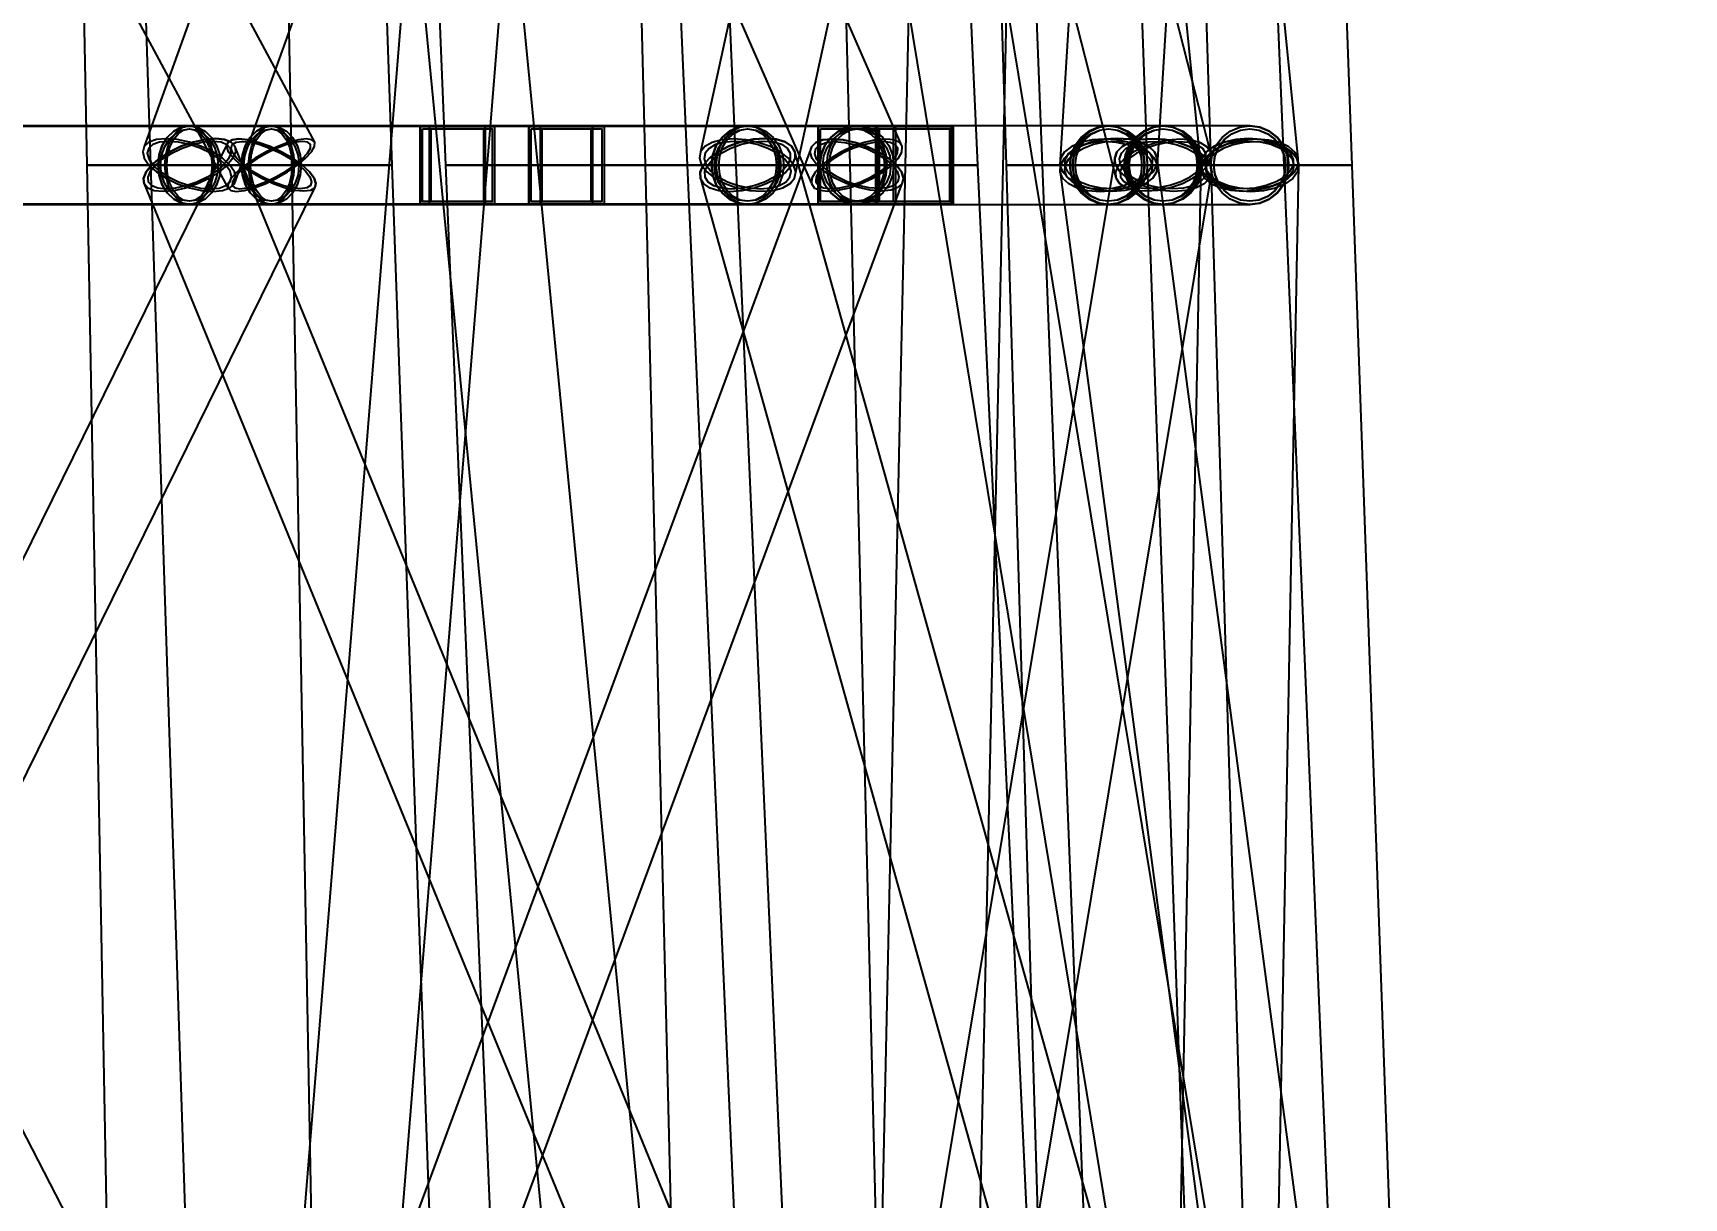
# Model space of a CAD drawing. Header units: millimetres. Extents: x -123812 to 252100, y -3000 to 639000.
# Drawn here: x 11844 to 20392, y 252152 to 258184 of the extents above; entities that cross this region are included whole.
import ezdxf

# ---------------------------------------------------------------- set-up
doc = ezdxf.new("R2010")
doc.units = ezdxf.units.MM
doc.layers.add('D-STR-DIM', color=7, linetype='Continuous', lineweight=13)
doc.layers.add('D-STR-STRC', color=7, linetype='Continuous', lineweight=25)
doc.styles.add('OpenSansCondensed-Light', font='OpenSansCondensed-Light.ttf')
doc.styles.add('TOWER_UNICODE', font='Arial Unicode.ttf')
doc.dimstyles.new('EZDXF', dxfattribs={"dimtxt": 0.25, "dimasz": 0.175, "dimexe": 0.375, "dimexo": 0.125, "dimgap": 0.1, "dimtad": 1, "dimlfac": 100, "dimzin": 12, "dimdsep": 46, "dimtxsty": 'OpenSansCondensed-Light', "dimblk": 'ARCHTICK', "dimcen": 2.5, "dimazin": 3, "dimtfac": 0.5, "dimtmove": 2, "dimatfit": 3})

# ---------------------------------------------------------------- blocks, each defined once
blk = doc.blocks.new('_ARCHTICK')
at = {"color": 0, "linetype": 'BYBLOCK', "const_width": 0.15}
blk.add_lwpolyline([(-0.5, -0.5), (0.5, 0.5)], dxfattribs=at)

msp = doc.modelspace()

# ---------------------------------------------------------------- linework, layer by layer
at = {"layer": 'D-STR-STRC'}
for points in [[(12250.2, 274976), (14679.6, 249976), (14688.2, 249967), (14713.4, 249960.2), (14753.6, 249956.1), (14806, 249955), (14867, 249957), (14932.4, 249962), (14997.8, 249969.5), (15058.8, 249979.1), (15111.2, 249990.1), (15151.4, 250001.8), (15176.6, 250013.4), (15185.2, 250024), (12755.9, 275024)], [(15104.8, 275019.9), (13082.2, 250019.9), (13090.8, 250008.3), (13116.1, 249996.1), (13156.3, 249984.2), (13208.8, 249973.4), (13269.8, 249964.3), (13335.4, 249957.7), (13400.9, 249954), (13462, 249953.4), (13514.4, 249956), (13554.7, 249961.6), (13579.9, 249969.8), (13588.6, 249980.1), (15611.2, 274980.1)], [(13637.9, 274959.4), (17749.6, 249959.4), (17758.2, 249952.9), (17783.2, 249949.6), (17823.1, 249949.8), (17875, 249953.4), (17935.4, 249960.1), (18000.3, 249969.6), (18065.2, 249981.2), (18125.7, 249994), (18177.6, 250007.2), (18217.4, 250020), (18242.5, 250031.4), (18251, 250040.6), (14139.3, 275040.6)], [(16743, 275005.4), (16196.2, 250005.4), (16204.9, 249992.6), (16230.3, 249980.3), (16270.6, 249969.4), (16323.2, 249960.6), (16384.4, 249954.4), (16450.2, 249951.4), (16515.9, 249951.7), (16577.1, 249955.2), (16629.7, 249961.9), (16670.1, 249971.1), (16695.5, 249982.3), (16704.1, 249994.6), (17250.9, 274994.6)], [(8819.5, 264882), (12853.4, 257382), (12867.9, 257368.4), (12896.7, 257363.8), (12937.8, 257368.4), (12988.6, 257382), (13045.4, 257403.7), (13104.5, 257431.9), (13161.8, 257464.7), (13213.3, 257500), (13255.7, 257535.3), (13286, 257568.1), (13302.1, 257596.3), (13303, 257618), (9269.1, 265118)], [(15118.3, 265096.4), (12420.2, 257596.4), (12411.9, 257568.2), (12420.2, 257535.3), (12444.4, 257500), (12482.9, 257464.7), (12533.1, 257431.8), (12591.4, 257403.6), (12654.1, 257381.9), (12716.7, 257368.3), (12775.1, 257363.6), (12825.2, 257368.3), (12863.6, 257381.9), (12887.8, 257403.6), (15585.9, 264903.6)], [(12592.4, 264904.5), (15874.8, 257404.5), (15888.7, 257383), (15917.6, 257369.5), (15959.7, 257364.9), (16011.9, 257369.5), (16070.9, 257383), (16132.4, 257404.5), (16192.4, 257432.5), (16246.8, 257465), (16291.7, 257500), (16324.3, 257535), (16342.3, 257567.5), (16344.4, 257595.5), (13062, 265095.5)], [(16937.1, 265067.9), (15300.4, 257567.9), (15294.5, 257535.1), (15305.5, 257500), (15332.8, 257464.9), (15374.5, 257432.1), (15427.7, 257404), (15488.9, 257382.4), (15553.8, 257368.9), (15618, 257364.2), (15677.2, 257368.9), (15727.3, 257382.4), (15764.9, 257404), (15787.4, 257432.1), (17424.1, 264932.1)], [(15534.8, 264933.2), (17451, 257433.2), (17469.3, 257405.5), (17503.1, 257384.3), (17549.9, 257370.9), (17606.8, 257366.4), (17669.7, 257370.9), (17734.4, 257384.3), (17796.5, 257405.5), (17851.7, 257433.2), (17896.3, 257465.4), (17927.3, 257500), (17942.5, 257534.6), (17940.9, 257566.8), (16024.7, 265066.8)], [(17143.3, 264965.3), (17892.8, 257465.3), (17909.5, 257432.9), (17942.1, 257405.1), (17988.6, 257383.8), (18045.6, 257370.4), (18109.3, 257365.8), (18175.3, 257370.4), (18239.3, 257383.8), (18296.7, 257405.1), (18343.7, 257432.9), (18377.1, 257465.3), (18394.6, 257500), (18395, 257534.7), (17645.5, 265034.7)], [(17621.9, 265000), (17160.4, 257500), (17174.5, 257465.1), (17204.8, 257432.5), (17249.4, 257404.6), (17305.1, 257383.1), (17368.1, 257369.6), (17434.3, 257365), (17499, 257369.6), (17557.8, 257383.1), (17606.8, 257404.6), (17642.6, 257432.5), (17662.8, 257465.1), (17665.9, 257500), (18127.5, 265000)], [(8930.5, 257296.8), (12654, 257296.8), (12686.9, 257303.7), (12717.6, 257324), (12744, 257356.3), (12764.2, 257398.4), (12776.9, 257447.4), (12781.3, 257500), (12776.9, 257552.6), (12764.2, 257601.6), (12744, 257643.7), (12717.6, 257676), (12686.9, 257696.3), (12654, 257703.2), (8930.5, 257703.2)], [(9213.4, 257296.8), (13078.2, 257296.8), (13108.7, 257303.7), (13137.1, 257324), (13161.5, 257356.3), (13180.2, 257398.4), (13191.9, 257447.4), (13195.9, 257500), (13191.9, 257552.6), (13180.2, 257601.6), (13161.5, 257643.7), (13137.1, 257676), (13108.7, 257696.3), (13078.2, 257703.2), (9213.4, 257703.2)], [(8705.8, 257381.8), (12568.5, 249881.8), (12587.3, 249868.2), (12620.1, 249863.5), (12664.7, 249868.2), (12718.1, 249881.8), (12776.6, 249903.5), (12836.2, 249931.8), (12892.9, 249964.7), (12942.8, 250000), (12982.5, 250035.3), (13009.3, 250068.2), (13021.4, 250096.5), (13018, 250118.2), (9155.3, 257618.2)], [(9610.3, 249882.7), (13302.8, 257382.7), (13309, 257404.2), (13299.5, 257432.3), (13274.9, 257464.9), (13236.9, 257500), (13188.1, 257535.1), (13131.8, 257567.7), (13071.8, 257595.8), (13012.3, 257617.3), (12957.3, 257630.9), (12910.5, 257635.5), (12875.1, 257630.9), (12853.6, 257617.3), (9161.1, 250117.3)], [(15962, 250097.2), (12888.6, 257597.2), (12869.7, 257619), (12836, 257632.8), (12790, 257637.4), (12734.7, 257632.8), (12673.8, 257619), (12611.7, 257597.2), (12552.4, 257568.7), (12500, 257535.6), (12458.1, 257500), (12429.6, 257464.4), (12416.3, 257431.3), (12419.3, 257402.8), (15492.7, 249902.8)], [(13570.2, 249904.7), (16344.4, 257404.7), (16350.6, 257432.6), (16340.4, 257465.1), (16314.4, 257500), (16274.5, 257534.9), (16223.3, 257567.4), (16164.4, 257595.3), (16101.8, 257616.7), (16039.6, 257630.1), (15982.3, 257634.7), (15933.6, 257630.1), (15896.9, 257616.7), (15874.7, 257595.3), (13100.5, 250095.3)], [(17883.3, 250069.1), (15788.4, 257569.1), (15771, 257597.7), (15738.1, 257619.6), (15692, 257633.4), (15635.8, 257638.1), (15573.4, 257633.4), (15508.9, 257619.6), (15446.8, 257597.7), (15391.4, 257569.1), (15346.3, 257535.8), (15314.7, 257500), (15298.8, 257464.2), (15299.5, 257430.9), (17394.5, 249930.9)], [(16701.5, 249964.7), (17947.3, 257464.7), (17941.2, 257500), (17918.4, 257535.3), (17880.4, 257568.2), (17829.9, 257596.5), (17770.2, 257618.2), (17705.5, 257631.8), (17640.1, 257636.5), (17578.6, 257631.8), (17525, 257618.2), (17483.1, 257596.5), (17455.7, 257568.2), (17444.7, 257535.3), (16198.9, 250035.3)], [(18661.4, 250035.8), (17664.6, 257535.8), (17650.3, 257569.2), (17619.8, 257597.8), (17575.2, 257619.8), (17519.6, 257633.6), (17456.8, 257638.3), (17390.9, 257633.6), (17326.6, 257619.8), (17268.2, 257597.8), (17219.7, 257569.2), (17184.3, 257535.8), (17164.5, 257500), (17161.7, 257464.2), (18158.5, 249964.2)], [(18254.2, 250000), (18397.8, 257500), (18387.5, 257535.7), (18360.6, 257568.9), (18319, 257597.5), (18265.4, 257619.4), (18203.5, 257633.1), (18137.6, 257637.8), (18072.1, 257633.1), (18011.5, 257619.4), (17959.9, 257597.5), (17920.9, 257568.9), (17897, 257535.7), (17890, 257500), (17746.4, 250000)]]:
    msp.add_lwpolyline(points, dxfattribs=at)
for points in [[(11976.7, 265000), (12123.5, 257500), (13184.5, 257500), (13036.3, 265000)], [(12211.2, 265000), (12452.2, 257500), (13704.1, 257500), (13443.3, 265000)], [(13675, 265000), (13980.4, 257500), (15232.3, 257500), (14907.1, 265000)], [(14822.3, 265000), (15013.4, 257500), (16074.4, 257500), (15881.9, 265000)], [(15163.7, 265000), (15483.6, 257500), (16735.5, 257500), (16395.8, 265000)], [(16650.8, 265000), (16882.7, 257500), (17943.7, 257500), (17710.4, 265000)], [(16778.4, 265000), (17070, 257500), (18321.9, 257500), (18010.5, 265000)], [(17344.9, 265000), (17613.4, 257500), (18674.4, 257500), (18404.5, 265000)], [(7932.3, 257300), (14184.6, 257300), (14184.6, 257700), (7932.3, 257700)], [(8197.4, 257300), (14740.8, 257300), (14740.8, 257700), (8197.4, 257700)], [(12491.8, 257500), (12497.3, 257447.4), (12513.5, 257398.4), (12539.3, 257356.3), (12572.9, 257324), (12612, 257303.7), (12654, 257296.8), (15543.9, 257296.8), (15585.9, 257303.7), (15625, 257324), (15658.6, 257356.3), (15684.4, 257398.4), (15700.6, 257447.4), (15706.1, 257500), (15700.6, 257552.6), (15684.4, 257601.6), (15658.6, 257643.7), (15625, 257676), (15585.9, 257696.3), (15543.9, 257703.2), (12654, 257703.2), (12612, 257696.3), (12572.9, 257676), (12539.3, 257643.7), (12513.5, 257601.6), (12497.3, 257552.6)], [(12816.1, 257500), (12810.6, 257447.4), (12794.4, 257398.4), (12768.6, 257356.3), (12735, 257324), (12695.9, 257303.7), (12654, 257296.8), (12612, 257303.7), (12572.9, 257324), (12539.3, 257356.3), (12513.5, 257398.4), (12497.3, 257447.4), (12491.8, 257500), (12497.3, 257552.6), (12513.5, 257601.6), (12539.3, 257643.7), (12572.9, 257676), (12612, 257696.3), (12654, 257703.2), (12695.9, 257696.3), (12735, 257676), (12768.6, 257643.7), (12794.4, 257601.6), (12810.6, 257552.6)], [(12803.3, 257500), (12798.3, 257451.5), (12783.3, 257406.4), (12759.6, 257367.6), (12728.7, 257337.9), (12692.6, 257319.2), (12654, 257312.8), (12615.3, 257319.2), (12579.3, 257337.9), (12548.3, 257367.6), (12524.6, 257406.4), (12509.7, 257451.5), (12504.6, 257500), (12509.7, 257548.5), (12524.6, 257593.6), (12548.3, 257632.4), (12579.3, 257662.1), (12615.3, 257680.8), (12654, 257687.2), (12692.6, 257680.8), (12728.7, 257662.1), (12759.6, 257632.4), (12783.3, 257593.6), (12798.3, 257548.5)], [(12781.3, 257500), (12776.9, 257447.4), (12764.2, 257398.4), (12744, 257356.3), (12717.6, 257324), (12686.9, 257303.7), (12654, 257296.8), (12621, 257303.7), (12590.3, 257324), (12563.9, 257356.3), (12543.7, 257398.4), (12531, 257447.4), (12526.6, 257500), (12531, 257552.6), (12543.7, 257601.6), (12563.9, 257643.7), (12590.3, 257676), (12621, 257696.3), (12654, 257703.2), (12686.9, 257696.3), (12717.6, 257676), (12744, 257643.7), (12764.2, 257601.6), (12776.9, 257552.6)], [(12771.3, 257500), (12767.3, 257451.5), (12755.5, 257406.4), (12736.9, 257367.6), (12712.6, 257337.9), (12684.3, 257319.2), (12654, 257312.8), (12623.6, 257319.2), (12595.3, 257337.9), (12571, 257367.6), (12552.4, 257406.4), (12540.7, 257451.5), (12536.7, 257500), (12540.7, 257548.5), (12552.4, 257593.6), (12571, 257632.4), (12595.3, 257662.1), (12623.6, 257680.8), (12654, 257687.2), (12684.3, 257680.8), (12712.6, 257662.1), (12736.9, 257632.4), (12755.5, 257593.6), (12767.3, 257548.5)], [(12923.1, 257500), (12928.4, 257447.4), (12943.9, 257398.4), (12968.5, 257356.3), (13000.6, 257324), (13038, 257303.7), (13078.2, 257296.8), (16109.6, 257296.8), (16149.7, 257303.7), (16187.1, 257324), (16219.2, 257356.3), (16243.9, 257398.4), (16259.4, 257447.4), (16264.7, 257500), (16259.4, 257552.6), (16243.9, 257601.6), (16219.2, 257643.7), (16187.1, 257676), (16149.7, 257696.3), (16109.6, 257703.2), (13078.2, 257703.2), (13038, 257696.3), (13000.6, 257676), (12968.5, 257643.7), (12943.9, 257601.6), (12928.4, 257552.6)], [(13233.3, 257500), (13228, 257447.4), (13212.5, 257398.4), (13187.9, 257356.3), (13155.7, 257324), (13118.3, 257303.7), (13078.2, 257296.8), (13038, 257303.7), (13000.6, 257324), (12968.5, 257356.3), (12943.9, 257398.4), (12928.4, 257447.4), (12923.1, 257500), (12928.4, 257552.6), (12943.9, 257601.6), (12968.5, 257643.7), (13000.6, 257676), (13038, 257696.3), (13078.2, 257703.2), (13118.3, 257696.3), (13155.7, 257676), (13187.9, 257643.7), (13212.5, 257601.6), (13228, 257552.6)], [(13221.1, 257500), (13216.2, 257451.5), (13201.9, 257406.4), (13179.2, 257367.6), (13149.6, 257337.9), (13115.2, 257319.2), (13078.2, 257312.8), (13041.2, 257319.2), (13006.7, 257337.9), (12977.1, 257367.6), (12954.4, 257406.4), (12940.2, 257451.5), (12935.3, 257500), (12940.2, 257548.5), (12954.4, 257593.6), (12977.1, 257632.4), (13006.7, 257662.1), (13041.2, 257680.8), (13078.2, 257687.2), (13115.2, 257680.8), (13149.6, 257662.1), (13179.2, 257632.4), (13201.9, 257593.6), (13216.2, 257548.5)], [(13195.9, 257500), (13191.9, 257447.4), (13180.2, 257398.4), (13161.5, 257356.3), (13137.1, 257324), (13108.7, 257303.7), (13078.2, 257296.8), (13047.7, 257303.7), (13019.3, 257324), (12994.9, 257356.3), (12976.2, 257398.4), (12964.4, 257447.4), (12960.4, 257500), (12964.4, 257552.6), (12976.2, 257601.6), (12994.9, 257643.7), (13019.3, 257676), (13047.7, 257696.3), (13078.2, 257703.2), (13108.7, 257696.3), (13137.1, 257676), (13161.5, 257643.7), (13180.2, 257601.6), (13191.9, 257552.6)], [(13186.7, 257500), (13183, 257451.5), (13172.1, 257406.4), (13154.9, 257367.6), (13132.4, 257337.9), (13106.3, 257319.2), (13078.2, 257312.8), (13050.1, 257319.2), (13023.9, 257337.9), (13001.5, 257367.6), (12984.2, 257406.4), (12973.4, 257451.5), (12969.7, 257500), (12973.4, 257548.5), (12984.2, 257593.6), (13001.5, 257632.4), (13023.9, 257662.1), (13050.1, 257680.8), (13078.2, 257687.2), (13106.3, 257680.8), (13132.4, 257662.1), (13154.9, 257632.4), (13172.1, 257593.6), (13183, 257548.5)], [(13848.4, 257300), (16600.4, 257300), (16600.4, 257700), (13848.4, 257700)], [(13848.4, 257700), (14232.9, 257700), (14232.9, 257300), (13848.4, 257300)], [(13860, 257688), (14221.4, 257688), (14221.4, 257312), (13860, 257312)], [(13896.8, 257700), (14184.6, 257700), (14184.6, 257300), (13896.8, 257300)], [(13905.4, 257688), (14175.9, 257688), (14175.9, 257312), (13905.4, 257312)], [(14410.9, 257300), (16603.6, 257300), (16603.6, 257700), (14410.9, 257700)], [(14410.9, 257700), (14801.8, 257700), (14801.8, 257300), (14410.9, 257300)], [(14422.6, 257688), (14790, 257688), (14790, 257312), (14422.6, 257312)], [(14471.8, 257700), (14740.8, 257700), (14740.8, 257300), (14471.8, 257300)], [(14479.9, 257688), (14732.8, 257688), (14732.8, 257312), (14479.9, 257312)], [(15356.8, 257500), (15363.2, 257447.4), (15381.9, 257398.4), (15411.6, 257356.3), (15450.4, 257324), (15495.5, 257303.7), (15543.9, 257296.8), (17413.2, 257296.8), (17461.6, 257303.7), (17506.7, 257324), (17545.5, 257356.3), (17575.2, 257398.4), (17593.9, 257447.4), (17600.3, 257500), (17593.9, 257552.6), (17575.2, 257601.6), (17545.5, 257643.7), (17506.7, 257676), (17461.6, 257696.3), (17413.2, 257703.2), (15543.9, 257703.2), (15495.5, 257696.3), (15450.4, 257676), (15411.6, 257643.7), (15381.9, 257601.6), (15363.2, 257552.6)], [(15731.1, 257500), (15724.7, 257447.4), (15706, 257398.4), (15676.3, 257356.3), (15637.5, 257324), (15592.4, 257303.7), (15543.9, 257296.8), (15495.5, 257303.7), (15450.4, 257324), (15411.6, 257356.3), (15381.9, 257398.4), (15363.2, 257447.4), (15356.8, 257500), (15363.2, 257552.6), (15381.9, 257601.6), (15411.6, 257643.7), (15450.4, 257676), (15495.5, 257696.3), (15543.9, 257703.2), (15592.4, 257696.3), (15637.5, 257676), (15676.3, 257643.7), (15706, 257601.6), (15724.7, 257552.6)], [(15716.3, 257500), (15710.5, 257451.5), (15693.2, 257406.4), (15665.8, 257367.6), (15630.1, 257337.9), (15588.6, 257319.2), (15543.9, 257312.8), (15499.3, 257319.2), (15457.7, 257337.9), (15422, 257367.6), (15394.6, 257406.4), (15377.4, 257451.5), (15371.5, 257500), (15377.4, 257548.5), (15394.6, 257593.6), (15422, 257632.4), (15457.7, 257662.1), (15499.3, 257680.8), (15543.9, 257687.2), (15588.6, 257680.8), (15630.1, 257662.1), (15665.8, 257632.4), (15693.2, 257593.6), (15710.5, 257548.5)], [(15706.1, 257500), (15700.6, 257447.4), (15684.4, 257398.4), (15658.6, 257356.3), (15625, 257324), (15585.9, 257303.7), (15543.9, 257296.8), (15502, 257303.7), (15462.9, 257324), (15429.3, 257356.3), (15403.5, 257398.4), (15387.3, 257447.4), (15381.8, 257500), (15387.3, 257552.6), (15403.5, 257601.6), (15429.3, 257643.7), (15462.9, 257676), (15502, 257696.3), (15543.9, 257703.2), (15585.9, 257696.3), (15625, 257676), (15658.6, 257643.7), (15684.4, 257601.6), (15700.6, 257552.6)], [(15693.3, 257500), (15688.2, 257451.5), (15673.3, 257406.4), (15649.6, 257367.6), (15618.6, 257337.9), (15582.6, 257319.2), (15543.9, 257312.8), (15505.3, 257319.2), (15469.2, 257337.9), (15438.3, 257367.6), (15414.6, 257406.4), (15399.6, 257451.5), (15394.5, 257500), (15399.6, 257548.5), (15414.6, 257593.6), (15438.3, 257632.4), (15469.2, 257662.1), (15505.3, 257680.8), (15543.9, 257687.2), (15582.6, 257680.8), (15618.6, 257662.1), (15649.6, 257632.4), (15673.3, 257593.6), (15688.2, 257548.5)], [(15909.7, 257300), (16608.1, 257300), (16608.1, 257700), (15909.7, 257700)], [(15909.7, 257700), (16309.5, 257700), (16309.5, 257300), (15909.7, 257300)], [(15918.3, 257500), (15924.8, 257447.4), (15944, 257398.4), (15974.3, 257356.3), (16013.9, 257324), (16060.1, 257303.7), (16109.6, 257296.8), (17696, 257296.8), (17745.5, 257303.7), (17791.6, 257324), (17831.2, 257356.3), (17861.6, 257398.4), (17880.7, 257447.4), (17887.2, 257500), (17880.7, 257552.6), (17861.6, 257601.6), (17831.2, 257643.7), (17791.6, 257676), (17745.5, 257696.3), (17696, 257703.2), (16109.6, 257703.2), (16060.1, 257696.3), (16013.9, 257676), (15974.3, 257643.7), (15944, 257601.6), (15924.8, 257552.6)], [(16300.8, 257500), (16294.3, 257447.4), (16275.2, 257398.4), (16244.8, 257356.3), (16205.2, 257324), (16159.1, 257303.7), (16109.6, 257296.8), (16060.1, 257303.7), (16013.9, 257324), (15974.3, 257356.3), (15944, 257398.4), (15924.8, 257447.4), (15918.3, 257500), (15924.8, 257552.6), (15944, 257601.6), (15974.3, 257643.7), (16013.9, 257676), (16060.1, 257696.3), (16109.6, 257703.2), (16159.1, 257696.3), (16205.2, 257676), (16244.8, 257643.7), (16275.2, 257601.6), (16294.3, 257552.6)], [(15921.7, 257688), (16297.5, 257688), (16297.5, 257312), (15921.7, 257312)], [(16285.7, 257500), (16279.7, 257451.5), (16262.1, 257406.4), (16234.1, 257367.6), (16197.7, 257337.9), (16155.2, 257319.2), (16109.6, 257312.8), (16064, 257319.2), (16021.5, 257337.9), (15985, 257367.6), (15957, 257406.4), (15939.4, 257451.5), (15933.4, 257500), (15939.4, 257548.5), (15957, 257593.6), (15985, 257632.4), (16021.5, 257662.1), (16064, 257680.8), (16109.6, 257687.2), (16155.2, 257680.8), (16197.7, 257662.1), (16234.1, 257632.4), (16262.1, 257593.6), (16279.7, 257548.5)], [(16264.7, 257500), (16259.4, 257447.4), (16243.9, 257398.4), (16219.2, 257356.3), (16187.1, 257324), (16149.7, 257303.7), (16109.6, 257296.8), (16069.4, 257303.7), (16032, 257324), (15999.9, 257356.3), (15975.2, 257398.4), (15959.7, 257447.4), (15954.5, 257500), (15959.7, 257552.6), (15975.2, 257601.6), (15999.9, 257643.7), (16032, 257676), (16069.4, 257696.3), (16109.6, 257703.2), (16149.7, 257696.3), (16187.1, 257676), (16219.2, 257643.7), (16243.9, 257601.6), (16259.4, 257552.6)], [(16252.5, 257500), (16247.6, 257451.5), (16233.3, 257406.4), (16210.6, 257367.6), (16181, 257337.9), (16146.5, 257319.2), (16109.6, 257312.8), (16072.6, 257319.2), (16038.1, 257337.9), (16008.5, 257367.6), (15985.8, 257406.4), (15971.5, 257451.5), (15966.7, 257500), (15971.5, 257548.5), (15985.8, 257593.6), (16008.5, 257632.4), (16038.1, 257662.1), (16072.6, 257680.8), (16109.6, 257687.2), (16146.5, 257680.8), (16181, 257662.1), (16210.6, 257632.4), (16233.3, 257593.6), (16247.6, 257548.5)], [(16208.3, 257700), (16608.1, 257700), (16608.1, 257300), (16208.3, 257300)], [(16212.7, 257700), (16603.6, 257700), (16603.6, 257300), (16212.7, 257300)], [(16215.9, 257700), (16600.4, 257700), (16600.4, 257300), (16215.9, 257300)], [(16220.3, 257688), (16596.1, 257688), (16596.1, 257312), (16220.3, 257312)], [(16224.5, 257688), (16591.9, 257688), (16591.9, 257312), (16224.5, 257312)], [(16227.5, 257688), (16588.9, 257688), (16588.9, 257312), (16227.5, 257312)], [(17212.4, 257500), (17219.2, 257447.4), (17239.3, 257398.4), (17271.2, 257356.3), (17312.8, 257324), (17361.2, 257303.7), (17413.2, 257296.8), (18143.9, 257296.8), (18195.9, 257303.7), (18244.3, 257324), (18285.9, 257356.3), (18317.8, 257398.4), (18337.9, 257447.4), (18344.7, 257500), (18337.9, 257552.6), (18317.8, 257601.6), (18285.9, 257643.7), (18244.3, 257676), (18195.9, 257696.3), (18143.9, 257703.2), (17413.2, 257703.2), (17361.2, 257696.3), (17312.8, 257676), (17271.2, 257643.7), (17239.3, 257601.6), (17219.2, 257552.6)], [(17614, 257500), (17607.1, 257447.4), (17587.1, 257398.4), (17555.2, 257356.3), (17513.6, 257324), (17465.1, 257303.7), (17413.2, 257296.8), (17361.2, 257303.7), (17312.8, 257324), (17271.2, 257356.3), (17239.3, 257398.4), (17219.2, 257447.4), (17212.4, 257500), (17219.2, 257552.6), (17239.3, 257601.6), (17271.2, 257643.7), (17312.8, 257676), (17361.2, 257696.3), (17413.2, 257703.2), (17465.1, 257696.3), (17513.6, 257676), (17555.2, 257643.7), (17587.1, 257601.6), (17607.1, 257552.6)], [(17600.3, 257500), (17593.9, 257447.4), (17575.2, 257398.4), (17545.5, 257356.3), (17506.7, 257324), (17461.6, 257303.7), (17413.2, 257296.8), (17364.7, 257303.7), (17319.6, 257324), (17280.8, 257356.3), (17251.1, 257398.4), (17232.4, 257447.4), (17226, 257500), (17232.4, 257552.6), (17251.1, 257601.6), (17280.8, 257643.7), (17319.6, 257676), (17364.7, 257696.3), (17413.2, 257703.2), (17461.6, 257696.3), (17506.7, 257676), (17545.5, 257643.7), (17575.2, 257601.6), (17593.9, 257552.6)], [(17598.2, 257500), (17591.9, 257451.5), (17573.4, 257406.4), (17544, 257367.6), (17505.7, 257337.9), (17461, 257319.2), (17413.2, 257312.8), (17365.3, 257319.2), (17320.7, 257337.9), (17282.4, 257367.6), (17253, 257406.4), (17234.5, 257451.5), (17228.2, 257500), (17234.5, 257548.5), (17253, 257593.6), (17282.4, 257632.4), (17320.7, 257662.1), (17365.3, 257680.8), (17413.2, 257687.2), (17461, 257680.8), (17505.7, 257662.1), (17544, 257632.4), (17573.4, 257593.6), (17591.9, 257548.5)], [(17585.6, 257500), (17579.7, 257451.5), (17562.5, 257406.4), (17535.1, 257367.6), (17499.4, 257337.9), (17457.8, 257319.2), (17413.2, 257312.8), (17368.5, 257319.2), (17327, 257337.9), (17291.3, 257367.6), (17263.9, 257406.4), (17246.6, 257451.5), (17240.8, 257500), (17246.6, 257548.5), (17263.9, 257593.6), (17291.3, 257632.4), (17327, 257662.1), (17368.5, 257680.8), (17413.2, 257687.2), (17457.8, 257680.8), (17499.4, 257662.1), (17535.1, 257632.4), (17562.5, 257593.6), (17579.7, 257548.5)], [(17493.7, 257500), (17500.6, 257447.4), (17520.8, 257398.4), (17552.9, 257356.3), (17594.8, 257324), (17643.6, 257303.7), (17696, 257296.8), (18143.9, 257296.8), (18196.3, 257303.7), (18245, 257324), (18286.9, 257356.3), (18319.1, 257398.4), (18339.3, 257447.4), (18346.2, 257500), (18339.3, 257552.6), (18319.1, 257601.6), (18286.9, 257643.7), (18245, 257676), (18196.3, 257696.3), (18143.9, 257703.2), (17696, 257703.2), (17643.6, 257696.3), (17594.8, 257676), (17552.9, 257643.7), (17520.8, 257601.6), (17500.6, 257552.6)], [(17898.3, 257500), (17891.4, 257447.4), (17871.2, 257398.4), (17839, 257356.3), (17797.1, 257324), (17748.3, 257303.7), (17696, 257296.8), (17643.6, 257303.7), (17594.8, 257324), (17552.9, 257356.3), (17520.8, 257398.4), (17500.6, 257447.4), (17493.7, 257500), (17500.6, 257552.6), (17520.8, 257601.6), (17552.9, 257643.7), (17594.8, 257676), (17643.6, 257696.3), (17696, 257703.2), (17748.3, 257696.3), (17797.1, 257676), (17839, 257643.7), (17871.2, 257601.6), (17891.4, 257552.6)], [(17887.2, 257500), (17880.7, 257447.4), (17861.6, 257398.4), (17831.2, 257356.3), (17791.6, 257324), (17745.5, 257303.7), (17696, 257296.8), (17646.5, 257303.7), (17600.4, 257324), (17560.8, 257356.3), (17530.4, 257398.4), (17511.3, 257447.4), (17504.7, 257500), (17511.3, 257552.6), (17530.4, 257601.6), (17560.8, 257643.7), (17600.4, 257676), (17646.5, 257696.3), (17696, 257703.2), (17745.5, 257696.3), (17791.6, 257676), (17831.2, 257643.7), (17861.6, 257601.6), (17880.7, 257552.6)], [(17882.3, 257500), (17876, 257451.5), (17857.4, 257406.4), (17827.8, 257367.6), (17789.2, 257337.9), (17744.2, 257319.2), (17696, 257312.8), (17647.7, 257319.2), (17602.8, 257337.9), (17564.2, 257367.6), (17534.6, 257406.4), (17516, 257451.5), (17509.6, 257500), (17516, 257548.5), (17534.6, 257593.6), (17564.2, 257632.4), (17602.8, 257662.1), (17647.7, 257680.8), (17696, 257687.2), (17744.2, 257680.8), (17789.2, 257662.1), (17827.8, 257632.4), (17857.4, 257593.6), (17876, 257548.5)], [(17872.2, 257500), (17866.2, 257451.5), (17848.6, 257406.4), (17820.6, 257367.6), (17784.1, 257337.9), (17741.6, 257319.2), (17696, 257312.8), (17650.4, 257319.2), (17607.9, 257337.9), (17571.4, 257367.6), (17543.4, 257406.4), (17525.8, 257451.5), (17519.8, 257500), (17525.8, 257548.5), (17543.4, 257593.6), (17571.4, 257632.4), (17607.9, 257662.1), (17650.4, 257680.8), (17696, 257687.2), (17741.6, 257680.8), (17784.1, 257662.1), (17820.6, 257632.4), (17848.6, 257593.6), (17866.2, 257548.5)], [(18346.2, 257500), (18339.3, 257447.4), (18319.1, 257398.4), (18286.9, 257356.3), (18245, 257324), (18196.3, 257303.7), (18143.9, 257296.8), (18091.5, 257303.7), (18042.8, 257324), (18000.9, 257356.3), (17968.7, 257398.4), (17948.5, 257447.4), (17941.6, 257500), (17948.5, 257552.6), (17968.7, 257601.6), (18000.9, 257643.7), (18042.8, 257676), (18091.5, 257696.3), (18143.9, 257703.2), (18196.3, 257696.3), (18245, 257676), (18286.9, 257643.7), (18319.1, 257601.6), (18339.3, 257552.6)], [(18344.7, 257500), (18337.9, 257447.4), (18317.8, 257398.4), (18285.9, 257356.3), (18244.3, 257324), (18195.9, 257303.7), (18143.9, 257296.8), (18091.9, 257303.7), (18043.5, 257324), (18001.9, 257356.3), (17970, 257398.4), (17949.9, 257447.4), (17943.1, 257500), (17949.9, 257552.6), (17970, 257601.6), (18001.9, 257643.7), (18043.5, 257676), (18091.9, 257696.3), (18143.9, 257703.2), (18195.9, 257696.3), (18244.3, 257676), (18285.9, 257643.7), (18317.8, 257601.6), (18337.9, 257552.6)], [(18330.3, 257500), (18323.9, 257451.5), (18305.3, 257406.4), (18275.7, 257367.6), (18237.1, 257337.9), (18192.1, 257319.2), (18143.9, 257312.8), (18095.7, 257319.2), (18050.7, 257337.9), (18012.1, 257367.6), (17982.5, 257406.4), (17963.9, 257451.5), (17957.5, 257500), (17963.9, 257548.5), (17982.5, 257593.6), (18012.1, 257632.4), (18050.7, 257662.1), (18095.7, 257680.8), (18143.9, 257687.2), (18192.1, 257680.8), (18237.1, 257662.1), (18275.7, 257632.4), (18305.3, 257593.6), (18323.9, 257548.5)], [(18328.9, 257500), (18322.6, 257451.5), (18304.1, 257406.4), (18274.7, 257367.6), (18236.4, 257337.9), (18191.8, 257319.2), (18143.9, 257312.8), (18096, 257319.2), (18051.4, 257337.9), (18013.1, 257367.6), (17983.7, 257406.4), (17965.2, 257451.5), (17958.9, 257500), (17965.2, 257548.5), (17983.7, 257593.6), (18013.1, 257632.4), (18051.4, 257662.1), (18096, 257680.8), (18143.9, 257687.2), (18191.8, 257680.8), (18236.4, 257662.1), (18274.7, 257632.4), (18304.1, 257593.6), (18322.6, 257548.5)], [(12444.4, 257500), (12482.9, 257464.7), (12533.1, 257431.8), (12591.4, 257403.6), (12654.1, 257381.9), (12716.7, 257368.3), (12775.1, 257363.6), (12825.2, 257368.3), (12863.6, 257381.9), (12887.8, 257403.6), (12896, 257431.8), (12887.7, 257464.7), (12863.5, 257500), (12825, 257535.3), (12774.9, 257568.2), (12716.5, 257596.4), (12653.8, 257618.1), (12591.2, 257631.7), (12532.8, 257636.4), (12482.7, 257631.7), (12444.3, 257618.1), (12420.2, 257596.4), (12411.9, 257568.2), (12420.2, 257535.3)], [(12849.8, 257500), (12807.9, 257464.4), (12755.5, 257431.3), (12696.3, 257402.8), (12634.1, 257381), (12573.3, 257367.2), (12517.9, 257362.6), (12471.9, 257367.2), (12438.2, 257381), (12419.3, 257402.8), (12416.3, 257431.3), (12429.6, 257464.4), (12458.1, 257500), (12500, 257535.6), (12552.4, 257568.7), (12611.7, 257597.2), (12673.8, 257619), (12734.7, 257632.8), (12790, 257637.4), (12836, 257632.8), (12869.7, 257619), (12888.6, 257597.2), (12891.6, 257568.7), (12878.3, 257535.6)], [(12465, 257500), (12499.7, 257468.2), (12545, 257438.5), (12597.6, 257413.1), (12654.1, 257393.5), (12710.5, 257381.2), (12763.2, 257377), (12808.3, 257381.2), (12843, 257393.5), (12864.8, 257413.1), (12872.2, 257438.5), (12864.7, 257468.2), (12842.9, 257500), (12808.2, 257531.8), (12763, 257561.5), (12710.3, 257586.9), (12653.8, 257606.5), (12597.4, 257618.8), (12544.8, 257623), (12499.6, 257618.8), (12464.9, 257606.5), (12443.2, 257586.9), (12435.8, 257561.5), (12443.2, 257531.8)], [(12830.5, 257500), (12792.8, 257467.9), (12745.5, 257438), (12692.1, 257412.4), (12636, 257392.7), (12581.2, 257380.3), (12531.3, 257376.1), (12489.8, 257380.3), (12459.5, 257392.7), (12442.4, 257412.4), (12439.7, 257438), (12451.7, 257467.9), (12477.4, 257500), (12515.2, 257532.1), (12562.4, 257562), (12615.8, 257587.6), (12671.9, 257607.3), (12726.7, 257619.7), (12776.6, 257623.9), (12818.1, 257619.7), (12848.4, 257607.3), (12865.5, 257587.6), (12868.2, 257562), (12856.2, 257532.1)], [(13236.9, 257500), (13274.9, 257464.9), (13299.5, 257432.3), (13309, 257404.2), (13302.8, 257382.7), (13281.3, 257369.1), (13245.9, 257364.5), (13199.1, 257369.1), (13144, 257382.7), (13084.5, 257404.2), (13024.6, 257432.3), (12968.2, 257464.9), (12919.4, 257500), (12881.4, 257535.1), (12856.8, 257567.7), (12847.3, 257595.8), (12853.6, 257617.3), (12875.1, 257630.9), (12910.5, 257635.5), (12957.3, 257630.9), (13012.3, 257617.3), (13071.8, 257595.8), (13131.8, 257567.7), (13188.1, 257535.1)], [(12943, 257500), (12900.6, 257464.7), (12870.4, 257431.9), (12854.3, 257403.7), (12853.4, 257382), (12867.9, 257368.4), (12896.7, 257363.8), (12937.8, 257368.4), (12988.6, 257382), (13045.4, 257403.7), (13104.5, 257431.9), (13161.8, 257464.7), (13213.3, 257500), (13255.7, 257535.3), (13286, 257568.1), (13302.1, 257596.3), (13303, 257618), (13288.5, 257631.6), (13259.7, 257636.2), (13218.5, 257631.6), (13167.8, 257618), (13111, 257596.3), (13051.9, 257568.1), (12994.6, 257535.3)], [(13221.3, 257500), (13255.6, 257468.4), (13277.7, 257438.9), (13286.3, 257413.6), (13280.7, 257394.2), (13261.3, 257382), (13229.4, 257377.8), (13187.2, 257382), (13137.6, 257394.2), (13083.9, 257413.6), (13029.8, 257438.9), (12979.1, 257468.4), (12935.1, 257500), (12900.8, 257531.6), (12878.6, 257561.1), (12870.1, 257586.4), (12875.7, 257605.8), (12895.1, 257618), (12927, 257622.2), (12969.2, 257618), (13018.8, 257605.8), (13072.5, 257586.4), (13126.5, 257561.1), (13177.3, 257531.6)], [(12956.3, 257500), (12918.1, 257468.2), (12890.8, 257438.6), (12876.3, 257413.2), (12875.5, 257393.7), (12888.6, 257381.4), (12914.5, 257377.2), (12951.6, 257381.4), (12997.4, 257393.7), (13048.6, 257413.2), (13101.9, 257438.6), (13153.5, 257468.2), (13200, 257500), (13238.2, 257531.8), (13265.5, 257561.4), (13280.1, 257586.8), (13280.8, 257606.3), (13267.8, 257618.6), (13241.8, 257622.8), (13204.7, 257618.6), (13159, 257606.3), (13107.7, 257586.8), (13054.5, 257561.4), (13002.8, 257531.8)], [(15305.5, 257500), (15332.8, 257464.9), (15374.5, 257432.1), (15427.7, 257404), (15488.9, 257382.4), (15553.8, 257368.9), (15618, 257364.2), (15677.2, 257368.9), (15727.3, 257382.4), (15764.9, 257404), (15787.4, 257432.1), (15793.4, 257464.9), (15782.3, 257500), (15755, 257535.1), (15713.4, 257567.9), (15660.1, 257596), (15599, 257617.6), (15534.1, 257631.1), (15469.9, 257635.8), (15410.7, 257631.1), (15360.6, 257617.6), (15323, 257596), (15300.4, 257567.9), (15294.5, 257535.1)], [(15773.1, 257500), (15741.5, 257464.2), (15696.5, 257430.9), (15641, 257402.3), (15579, 257380.4), (15514.5, 257366.6), (15452.1, 257361.9), (15395.9, 257366.6), (15349.8, 257380.4), (15316.9, 257402.3), (15299.5, 257430.9), (15298.8, 257464.2), (15314.7, 257500), (15346.3, 257535.8), (15391.4, 257569.1), (15446.8, 257597.7), (15508.9, 257619.6), (15573.4, 257633.4), (15635.8, 257638.1), (15692, 257633.4), (15738.1, 257619.6), (15771, 257597.7), (15788.4, 257569.1), (15789.1, 257535.8)], [(15329, 257500), (15353.6, 257468.3), (15391.2, 257438.8), (15439.2, 257413.4), (15494.3, 257394), (15552.8, 257381.8), (15610.7, 257377.6), (15664.1, 257381.8), (15709.2, 257394), (15743.1, 257413.4), (15763.5, 257438.8), (15768.8, 257468.3), (15758.9, 257500), (15734.3, 257531.7), (15696.7, 257561.2), (15648.7, 257586.6), (15593.6, 257606), (15535.1, 257618.2), (15477.2, 257622.4), (15423.8, 257618.2), (15378.6, 257606), (15344.7, 257586.6), (15324.4, 257561.2), (15319, 257531.7)], [(15750.6, 257500), (15722.1, 257467.8), (15681.5, 257437.7), (15631.5, 257411.9), (15575.5, 257392.1), (15517.4, 257379.7), (15461.1, 257375.5), (15410.4, 257379.7), (15368.9, 257392.1), (15339.3, 257411.9), (15323.6, 257437.7), (15322.9, 257467.8), (15337.3, 257500), (15365.8, 257532.2), (15406.4, 257562.3), (15456.4, 257588.1), (15512.4, 257607.9), (15570.5, 257620.3), (15626.8, 257624.5), (15677.4, 257620.3), (15719, 257607.9), (15748.6, 257588.1), (15764.3, 257562.3), (15765, 257532.2)], [(16314.4, 257500), (16340.4, 257465.1), (16350.6, 257432.6), (16344.4, 257404.7), (16322.2, 257383.3), (16285.5, 257369.9), (16236.9, 257365.3), (16179.5, 257369.9), (16117.4, 257383.3), (16054.7, 257404.7), (15995.8, 257432.6), (15944.6, 257465.1), (15904.7, 257500), (15878.7, 257534.9), (15868.5, 257567.4), (15874.7, 257595.3), (15896.9, 257616.7), (15933.6, 257630.1), (15982.3, 257634.7), (16039.6, 257630.1), (16101.8, 257616.7), (16164.4, 257595.3), (16223.3, 257567.4), (16274.5, 257534.9)], [(15927.4, 257500), (15894.8, 257465), (15876.9, 257432.5), (15874.8, 257404.5), (15888.7, 257383), (15917.6, 257369.5), (15959.7, 257364.9), (16011.9, 257369.5), (16070.9, 257383), (16132.4, 257404.5), (16192.4, 257432.5), (16246.8, 257465), (16291.7, 257500), (16324.3, 257535), (16342.3, 257567.5), (16344.4, 257595.5), (16330.5, 257617), (16301.5, 257630.5), (16259.4, 257635.1), (16207.2, 257630.5), (16148.3, 257617), (16086.7, 257595.5), (16026.7, 257567.5), (15972.4, 257535)], [(16294.3, 257500), (16317.7, 257468.6), (16326.9, 257439.3), (16321.3, 257414.1), (16301.3, 257394.8), (16268.2, 257382.7), (16224.3, 257378.5), (16172.6, 257382.7), (16116.6, 257394.8), (16060.1, 257414.1), (16007, 257439.3), (15960.9, 257468.6), (15924.9, 257500), (15901.5, 257531.4), (15892.2, 257560.7), (15897.8, 257585.9), (15917.8, 257605.2), (15950.9, 257617.3), (15994.8, 257621.5), (16046.5, 257617.3), (16102.5, 257605.2), (16159, 257585.9), (16212.1, 257560.7), (16258.3, 257531.4)], [(15945.3, 257500), (15915.9, 257468.5), (15899.8, 257439.1), (15897.9, 257413.9), (15910.4, 257394.5), (15936.5, 257382.4), (15974.4, 257378.2), (16021.6, 257382.4), (16074.7, 257394.5), (16130.2, 257413.9), (16184.2, 257439.1), (16233.2, 257468.5), (16273.8, 257500), (16303.2, 257531.5), (16319.4, 257560.9), (16321.3, 257586.1), (16308.7, 257605.5), (16282.6, 257617.6), (16244.7, 257621.8), (16197.6, 257617.6), (16144.5, 257605.5), (16089, 257586.1), (16034.9, 257560.9), (15985.9, 257531.5)], [(17160.4, 257500), (17174.5, 257465.1), (17204.8, 257432.5), (17249.4, 257404.6), (17305.1, 257383.1), (17368.1, 257369.6), (17434.3, 257365), (17499, 257369.6), (17557.8, 257383.1), (17606.8, 257404.6), (17642.6, 257432.5), (17662.8, 257465.1), (17665.9, 257500), (17651.9, 257534.9), (17621.5, 257567.5), (17577, 257595.4), (17521.3, 257616.9), (17458.2, 257630.4), (17392.1, 257635), (17327.4, 257630.4), (17268.5, 257616.9), (17219.5, 257595.4), (17183.7, 257567.5), (17163.5, 257534.9)], [(17661.8, 257500), (17642, 257464.2), (17606.7, 257430.8), (17558.1, 257402.2), (17499.7, 257380.2), (17435.4, 257366.4), (17369.6, 257361.7), (17306.7, 257366.4), (17251.1, 257380.2), (17206.5, 257402.2), (17176.1, 257430.8), (17161.7, 257464.2), (17164.5, 257500), (17184.3, 257535.8), (17219.7, 257569.2), (17268.2, 257597.8), (17326.6, 257619.8), (17390.9, 257633.6), (17456.8, 257638.3), (17519.6, 257633.6), (17575.2, 257619.8), (17619.8, 257597.8), (17650.3, 257569.2), (17664.6, 257535.8)], [(17185.3, 257500), (17198, 257468.5), (17225.3, 257439.2), (17265.5, 257414), (17315.7, 257394.6), (17372.6, 257382.5), (17432.2, 257378.3), (17490.5, 257382.5), (17543.6, 257394.6), (17587.8, 257414), (17620, 257439.2), (17638.2, 257468.5), (17641.1, 257500), (17628.4, 257531.5), (17601, 257560.8), (17560.9, 257586), (17510.6, 257605.4), (17453.8, 257617.5), (17394.1, 257621.7), (17335.8, 257617.5), (17282.7, 257605.4), (17238.6, 257586), (17206.3, 257560.8), (17188.1, 257531.5)], [(17637.3, 257500), (17619.5, 257467.7), (17587.6, 257437.6), (17543.9, 257411.8), (17491.2, 257392), (17433.2, 257379.5), (17373.9, 257375.3), (17317.2, 257379.5), (17267, 257392), (17226.9, 257411.8), (17199.4, 257437.6), (17186.5, 257467.7), (17189, 257500), (17206.8, 257532.3), (17238.7, 257562.4), (17282.5, 257588.2), (17335.1, 257608), (17393.1, 257620.5), (17452.5, 257624.7), (17509.2, 257620.5), (17559.3, 257608), (17599.5, 257588.2), (17626.9, 257562.4), (17639.9, 257532.3)], [(17941.2, 257500), (17947.3, 257464.7), (17936.3, 257431.8), (17908.9, 257403.5), (17867, 257381.8), (17813.4, 257368.2), (17751.8, 257363.5), (17686.5, 257368.2), (17621.7, 257381.8), (17562.1, 257403.5), (17511.5, 257431.8), (17473.6, 257464.7), (17450.8, 257500), (17444.7, 257535.3), (17455.7, 257568.2), (17483.1, 257596.5), (17525, 257618.2), (17578.6, 257631.8), (17640.1, 257636.5), (17705.5, 257631.8), (17770.2, 257618.2), (17829.9, 257596.5), (17880.4, 257568.2), (17918.4, 257535.3)], [(17464.7, 257500), (17449.4, 257465.4), (17451, 257433.2), (17469.3, 257405.5), (17503.1, 257384.3), (17549.9, 257370.9), (17606.8, 257366.4), (17669.7, 257370.9), (17734.4, 257384.3), (17796.5, 257405.5), (17851.7, 257433.2), (17896.3, 257465.4), (17927.3, 257500), (17942.5, 257534.6), (17940.9, 257566.8), (17922.6, 257594.5), (17888.9, 257615.7), (17842, 257629.1), (17785.2, 257633.6), (17722.3, 257629.1), (17657.6, 257615.7), (17595.5, 257594.5), (17540.2, 257566.8), (17495.6, 257534.6)], [(17917.1, 257500), (17922.6, 257468.2), (17912.6, 257438.5), (17887.9, 257413), (17850.1, 257393.4), (17801.8, 257381.1), (17746.3, 257377), (17687.4, 257381.1), (17629.1, 257393.4), (17575.3, 257413), (17529.7, 257438.5), (17495.5, 257468.2), (17474.9, 257500), (17469.4, 257531.8), (17479.3, 257561.5), (17504, 257587), (17541.8, 257606.6), (17590.1, 257618.9), (17645.6, 257623), (17704.6, 257618.9), (17762.9, 257606.6), (17816.7, 257587), (17862.3, 257561.5), (17896.5, 257531.8)], [(17487.4, 257500), (17473.7, 257468.8), (17475.2, 257439.8), (17491.6, 257414.8), (17522.1, 257395.7), (17564.3, 257383.6), (17615.6, 257379.5), (17672.3, 257383.6), (17730.6, 257395.7), (17786.6, 257414.8), (17836.4, 257439.8), (17876.6, 257468.8), (17904.5, 257500), (17918.3, 257531.2), (17916.8, 257560.2), (17900.3, 257585.2), (17869.9, 257604.3), (17827.6, 257616.4), (17776.4, 257620.5), (17719.7, 257616.4), (17661.4, 257604.3), (17605.4, 257585.2), (17555.6, 257560.2), (17515.3, 257531.2)], [(18397.8, 257500), (18390.8, 257464.3), (18366.9, 257431.1), (18327.9, 257402.5), (18276.3, 257380.6), (18215.7, 257366.9), (18150.2, 257362.2), (18084.3, 257366.9), (18022.4, 257380.6), (17968.8, 257402.5), (17927.2, 257431.1), (17900.3, 257464.3), (17890, 257500), (17897, 257535.7), (17920.9, 257568.9), (17959.9, 257597.5), (18011.5, 257619.4), (18072.1, 257633.1), (18137.6, 257637.8), (18203.5, 257633.1), (18265.4, 257619.4), (18319, 257597.5), (18360.6, 257568.9), (18387.5, 257535.7)], [(17893.2, 257500), (17892.8, 257465.3), (17909.5, 257432.9), (17942.1, 257405.1), (17988.6, 257383.8), (18045.6, 257370.4), (18109.3, 257365.8), (18175.3, 257370.4), (18239.3, 257383.8), (18296.7, 257405.1), (18343.7, 257432.9), (18377.1, 257465.3), (18394.6, 257500), (18395, 257534.7), (18378.3, 257567.1), (18345.7, 257594.9), (18299.3, 257616.2), (18242.2, 257629.6), (18178.5, 257634.2), (18112.5, 257629.6), (18048.6, 257616.2), (17991.1, 257594.9), (17944.1, 257567.1), (17910.7, 257534.7)], [(18372.8, 257500), (18366.5, 257467.8), (18345, 257437.9), (18309.8, 257412.1), (18263.3, 257392.4), (18208.7, 257380), (18149.6, 257375.7), (18090.2, 257380), (18034.4, 257392.4), (17986.1, 257412.1), (17948.5, 257437.9), (17924.3, 257467.8), (17915, 257500), (17921.3, 257532.2), (17942.8, 257562.1), (17978, 257587.9), (18024.5, 257607.6), (18079.2, 257620), (18138.2, 257624.3), (18197.6, 257620), (18253.4, 257607.6), (18301.7, 257587.9), (18339.3, 257562.1), (18363.5, 257532.2)], [(17917.9, 257500), (17917.5, 257468.7), (17932.5, 257439.5), (17962, 257414.5), (18003.8, 257395.2), (18055.2, 257383.1), (18112.7, 257379), (18172.2, 257383.1), (18229.9, 257395.2), (18281.6, 257414.5), (18324, 257439.5), (18354.1, 257468.7), (18369.9, 257500), (18370.3, 257531.3), (18355.3, 257560.5), (18325.8, 257585.5), (18284, 257604.8), (18232.6, 257616.9), (18175.1, 257621), (18115.6, 257616.9), (18057.9, 257604.8), (18006.2, 257585.5), (17963.8, 257560.5), (17933.7, 257531.3)], [(12123.5, 257500), (12262.1, 250000), (13324.5, 250000), (13184.5, 257500)], [(13184.5, 257500), (13166.4, 257500), (13113.4, 257500), (13029.1, 257500), (12919.2, 257500), (12791.3, 257500), (12654, 257500), (12516.7, 257500), (12388.7, 257500), (12278.8, 257500), (12194.5, 257500), (12141.5, 257500), (12123.5, 257500), (12141.5, 257500), (12194.5, 257500), (12278.8, 257500), (12388.7, 257500), (12516.7, 257500), (12654, 257500), (12791.3, 257500), (12919.2, 257500), (13029.1, 257500), (13113.4, 257500), (13166.4, 257500)], [(12452.2, 257500), (12699.5, 250000), (13971.2, 250000), (13704.1, 257500)], [(13704.1, 257500), (13682.8, 257500), (13620.3, 257500), (13520.8, 257500), (13391.2, 257500), (13240.2, 257500), (13078.2, 257500), (12916.2, 257500), (12765.2, 257500), (12635.6, 257500), (12536.1, 257500), (12473.6, 257500), (12452.2, 257500), (12473.6, 257500), (12536.1, 257500), (12635.6, 257500), (12765.2, 257500), (12916.2, 257500), (13078.2, 257500), (13240.2, 257500), (13391.2, 257500), (13520.8, 257500), (13620.3, 257500), (13682.8, 257500)], [(13980.4, 257500), (14296.6, 250000), (15568.2, 250000), (15232.3, 257500)], [(15232.3, 257500), (15210.9, 257500), (15148.4, 257500), (15048.9, 257500), (14919.3, 257500), (14768.3, 257500), (14606.3, 257500), (14444.3, 257500), (14293.4, 257500), (14163.7, 257500), (14064.2, 257500), (14001.7, 257500), (13980.4, 257500), (14001.7, 257500), (14064.2, 257500), (14163.7, 257500), (14293.4, 257500), (14444.3, 257500), (14606.3, 257500), (14768.3, 257500), (14919.3, 257500), (15048.9, 257500), (15148.4, 257500), (15210.9, 257500)], [(15013.4, 257500), (15196.1, 250000), (16258.6, 250000), (16074.4, 257500)], [(16074.4, 257500), (16056.4, 257500), (16003.4, 257500), (15919.1, 257500), (15809.2, 257500), (15681.2, 257500), (15543.9, 257500), (15406.6, 257500), (15278.7, 257500), (15168.8, 257500), (15084.5, 257500), (15031.5, 257500), (15013.4, 257500), (15031.5, 257500), (15084.5, 257500), (15168.8, 257500), (15278.7, 257500), (15406.6, 257500), (15543.9, 257500), (15681.2, 257500), (15809.2, 257500), (15919.1, 257500), (16003.4, 257500), (16056.4, 257500)], [(15483.6, 257500), (15814.3, 250000), (17086, 250000), (16735.5, 257500)], [(16735.5, 257500), (16714.2, 257500), (16651.6, 257500), (16552.2, 257500), (16422.5, 257500), (16271.6, 257500), (16109.6, 257500), (15947.6, 257500), (15796.6, 257500), (15667, 257500), (15567.5, 257500), (15505, 257500), (15483.6, 257500), (15505, 257500), (15567.5, 257500), (15667, 257500), (15796.6, 257500), (15947.6, 257500), (16109.6, 257500), (16271.6, 257500), (16422.5, 257500), (16552.2, 257500), (16651.6, 257500), (16714.2, 257500)], [(16882.7, 257500), (17107.7, 250000), (18170.1, 250000), (17943.7, 257500)], [(17943.7, 257500), (17925.6, 257500), (17872.6, 257500), (17788.3, 257500), (17678.4, 257500), (17550.5, 257500), (17413.2, 257500), (17275.9, 257500), (17147.9, 257500), (17038, 257500), (16953.7, 257500), (16900.7, 257500), (16882.7, 257500), (16900.7, 257500), (16953.7, 257500), (17038, 257500), (17147.9, 257500), (17275.9, 257500), (17413.2, 257500), (17550.5, 257500), (17678.4, 257500), (17788.3, 257500), (17872.6, 257500), (17925.6, 257500)], [(17070, 257500), (17364.5, 250000), (18636.2, 250000), (18321.9, 257500)], [(18321.9, 257500), (18300.6, 257500), (18238.1, 257500), (18138.6, 257500), (18009, 257500), (17858, 257500), (17696, 257500), (17534, 257500), (17383, 257500), (17253.4, 257500), (17153.9, 257500), (17091.4, 257500), (17070, 257500), (17091.4, 257500), (17153.9, 257500), (17253.4, 257500), (17383, 257500), (17534, 257500), (17696, 257500), (17858, 257500), (18009, 257500), (18138.6, 257500), (18238.1, 257500), (18300.6, 257500)], [(17613.4, 257500), (17878.8, 250000), (18941.2, 250000), (18674.4, 257500)], [(18674.4, 257500), (18656.3, 257500), (18603.3, 257500), (18519, 257500), (18409.2, 257500), (18281.2, 257500), (18143.9, 257500), (18006.6, 257500), (17878.7, 257500), (17768.8, 257500), (17684.5, 257500), (17631.5, 257500), (17613.4, 257500), (17631.5, 257500), (17684.5, 257500), (17768.8, 257500), (17878.7, 257500), (18006.6, 257500), (18143.9, 257500), (18281.2, 257500), (18409.2, 257500), (18519, 257500), (18603.3, 257500), (18656.3, 257500)]]:
    msp.add_lwpolyline(points, close=True, dxfattribs=at)

# ---------------------------------------------------------------- dimensions: what is measured, and where the dimension line sits
at = {"layer": 'D-STR-DIM'}
for base, p2 in [((187000, 0), (0, 450000)), ((250000, 0), (0, 375000)), ((124000, 0), (0, 350000))]:
    msp.add_linear_dim(base=base, p1=(0, 0), p2=p2, angle=90, dimstyle='EZDXF', override={"dimtxt": 8400, "dimasz": 3750, "dimexe": 2100, "dimexo": 1800, "dimgap": 2100, "dimtad": 1, "dimdec": 0, "dimlfac": 1, "dimlunit": 2, "dimtxsty": 'TOWER_UNICODE', "dimclrd": 7, "dimclre": 7, "dimclrt": 7}, dxfattribs=at).render()

doc.saveas('drawing.dxf')
